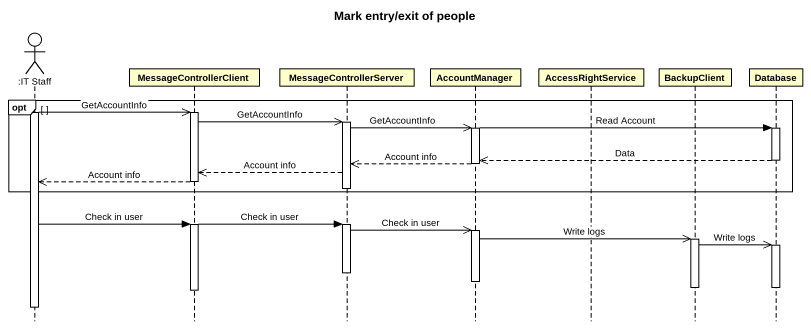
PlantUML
@startuml
title Mark entry/exit of people
hide footbox
actor ":IT Staff" as IT_Staff
participant MessageControllerClient
participant MessageControllerServer
participant AccountManager
participant AccessRightService
participant BackupClient
participant "Database" as Database_

opt
  activate IT_Staff
  IT_Staff ->> MessageControllerClient : GetAccountInfo
  activate MessageControllerClient
  MessageControllerClient ->> MessageControllerServer : GetAccountInfo
  activate MessageControllerServer
  MessageControllerServer ->> AccountManager : GetAccountInfo
  AccountManager -> Database_ : Read Account
  activate AccountManager
  activate Database_
  Database_ -->> AccountManager : Data
  deactivate Database_
  AccountManager -->> MessageControllerServer : Account info
  deactivate AccountManager
  MessageControllerServer -->> MessageControllerClient : Account info
  MessageControllerClient -->> IT_Staff : Account info
  deactivate MessageControllerClient
  deactivate MessageControllerServer
end
IT_Staff -> MessageControllerClient : Check in user
MessageControllerClient -> MessageControllerServer : Check in user
activate MessageControllerClient
activate MessageControllerServer
MessageControllerServer ->> AccountManager : Check in user
activate AccountManager
AccountManager ->> BackupClient : Write logs
activate BackupClient
BackupClient ->> Database_ : Write logs
activate Database_
deactivate MessageControllerServer
deactivate AccountManager
deactivate Database_
deactivate BackupClient
deactivate MessageControllerClient
deactivate IT_Staff
@enduml
